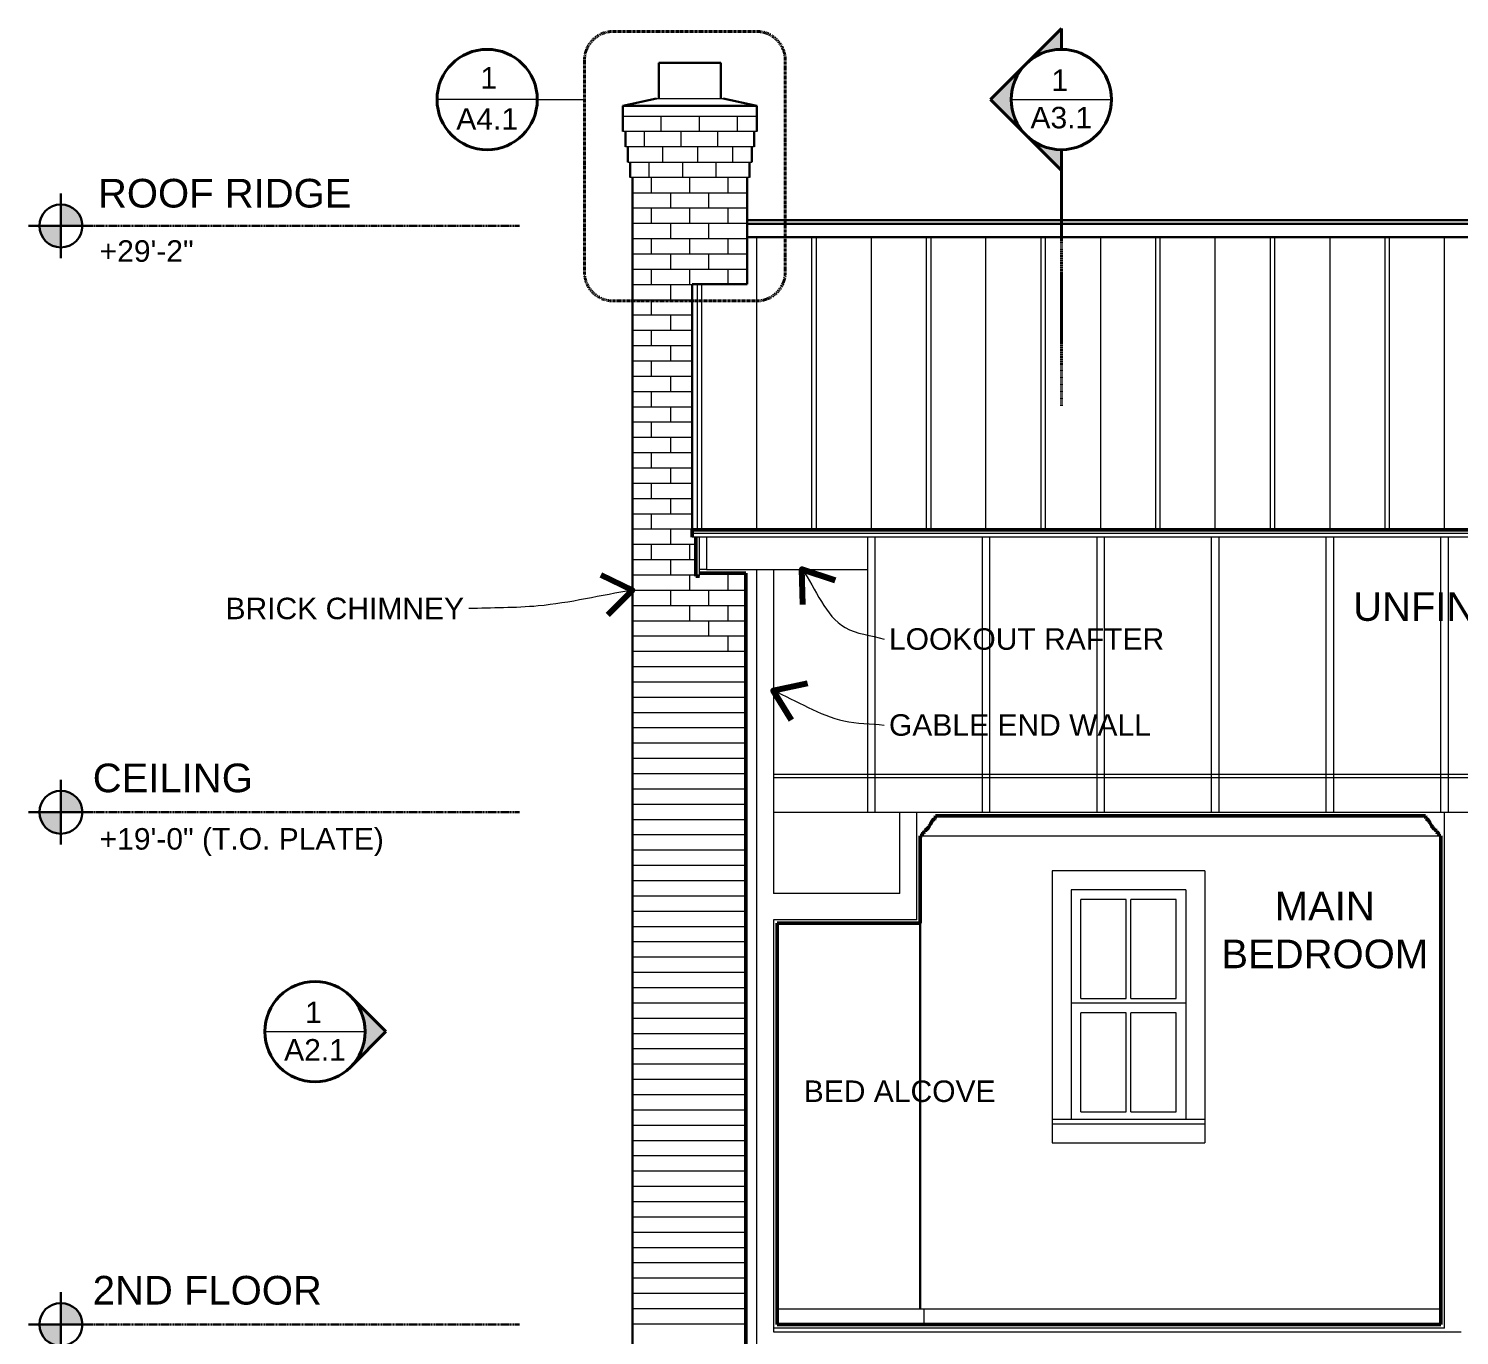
# Model space of a CAD drawing. Header units: inches. Extents: x -54 to 15382, y 469 to 41738.
# Drawn here: x 53.3 to 352.8, y 4488.9 to 4762.5 of the extents above; entities that cross this region are included whole.
import ezdxf

# ---------------------------------------------------------------- set-up
doc = ezdxf.new("R2010")
doc.units = ezdxf.units.IN
doc.header["$MEASUREMENT"] = 0
doc.linetypes.add('CENTER', pattern=[2, 1.25, -0.25, 0.25, -0.25])
doc.linetypes.add('DASHED2', pattern=[0.375, 0.25, -0.125])
doc.layers.get('0').update_dxf_attribs({"lineweight": 9})
for name, color, linetype, lineweight in [('1', 7, 'Continuous', 9), ('2', 7, 'Continuous', 18), ('3', 7, 'Continuous', 30), ('5', 7, 'Continuous', 50), ('A-LINK', 7, 'Continuous', 40), ('A-TEXTx', 7, 'Continuous', 18)]:
    doc.layers.add(name, color=color, linetype=linetype, lineweight=lineweight)
doc.styles.get("Standard").update_dxf_attribs({"font": 'arial.ttf'})
doc.dimstyles.get("Standard").update_dxf_attribs({"dimtxt": 3, "dimasz": 2, "dimexe": 0.03125, "dimexo": 0.0625, "dimgap": 0.03125, "dimtad": 0, "dimtoh": 1, "dimdec": 4, "dimlfac": 0.99985, "dimzin": 0, "dimdsep": 46, "dimlunit": 4, "dimtxsty": 'Standard', "dimblk": 'ARCHTICK', "dimblk1": 'ARCHTICK', "dimblk2": 'ARCHTICK', "dimcen": 0.09, "dimclrt": 256, "dimadec": 0, "dimazin": 0, "dimtfac": 1, "dimtdec": 4, "dimtofl": 0, "dimtmove": 0, "dimatfit": 3, "dimfxl": 1, "dimtolj": 1, "dimtzin": 0, "dimarcsym": 0})

# ---------------------------------------------------------------- blocks, each defined once
blk = doc.blocks.new('Point')
at = {"lineweight": 0, "ltscale": 0.1}
h = blk.add_hatch(color=256, dxfattribs=at)
h.dxf.hatch_style = 1
h.paths.add_polyline_path([(-3.2903, 4.1654, 0.414214), (-3.3528, 4.1029), (-3.2903, 4.1029)])
h.paths.add_polyline_path([(-3.2903, 4.1029), (-3.2903, 4.0404, 0.414214), (-3.2278, 4.1029)])
at = {"layer": '3', "ltscale": 0.1}
for q in [(-3.2903, 4.1966), (-3.384, 4.1029), (-3.1965, 4.1029), (-3.2903, 4.0091)]:
    blk.add_line((-3.2903, 4.1029), q, dxfattribs=at)
blk.add_circle((-3.2903, 4.1029), 0.0625, dxfattribs=at)
blk = doc.blocks.new('Section Callout')
at = {"layer": 'A-LINK', "ltscale": 0.1}
h = blk.add_hatch(color=256, dxfattribs=at)
h.paths.add_polyline_path([(1891.06, 7392.5), (1883.64, 7385.08), (1891.06, 7377.65, -0.198912), (1887.98, 7385.08, -0.198912)])
h.paths.add_polyline_path([(1898.48, 7399.92), (1891.06, 7392.5, -0.198912), (1898.48, 7395.58)])
h.paths.add_polyline_path([(1891.06, 7377.65), (1898.48, 7370.23), (1898.48, 7374.58, -0.198912)])
for p, q in [((1883.64, 7385.08), (1898.48, 7399.92)), ((1898.48, 7399.92), (1898.48, 7395.58)), ((1883.64, 7385.08), (1898.48, 7370.23)), ((1898.48, 7374.58), (1898.48, 7370.23)), ((1898.48, 7370.23), (1898.48, 7355.49))]:
    blk.add_line(p, q, dxfattribs=at)
blk.add_circle((1898.48, 7385.08), 10.5, dxfattribs=at)
blk = doc.blocks.new('Elevation Callout - 1')
at = {"layer": 'A-LINK', "ltscale": 0.1}
blk.add_hatch(color=256, dxfattribs=at).paths.add_polyline_path([(2031.59, 7377.65), (2039.01, 7370.23), (2046.43, 7377.65, -0.198912), (2039.01, 7374.58, -0.198912)])
for q in [(2031.59, 7377.65), (2046.43, 7377.65)]:
    blk.add_line((2039.01, 7370.23), q, dxfattribs=at)
blk.add_circle((2039.01, 7385.08), 10.5, dxfattribs=at)
blk = doc.blocks.new('_ArchTick')
at = {"color": 0, "linetype": 'ByBlock', "lineweight": 0, "const_width": 0.15}
blk.add_lwpolyline([(-0.5, -0.5), (0.5, 0.5)], dxfattribs=at)
blk = doc.blocks.new('Detail Callout')
at = {"layer": '2', "ltscale": 0.1}
blk.add_line((240.24, 5822.29), (219.24, 5822.29), dxfattribs=at)
at = {"layer": 'A-LINK', "ltscale": 0.1}
blk.add_circle((229.74, 5822.29), 10.5, dxfattribs=at)

msp = doc.modelspace()

# ---------------------------------------------------------------- linework, layer by layer
at = {"layer": '1'}
for p, q in [((603.195306, 4656.7749983), (192.195306, 4656.7749983)), ((603.195306, 4656.0249983), (192.195306, 4656.0249983)), ((193.6952843, 4647.8754878), (193.6952942, 4656.0249983)), ((195.195284, 4656.0249983), (195.195284, 4649.2468092)), ((228.945284, 4598.4343083), (228.945284, 4656.0249983)), ((230.445284, 4656.0249983), (230.445284, 4598.4343083)), ((252.945284, 4598.4343083), (252.945284, 4656.0249983)), ((254.445284, 4656.0249983), (254.445284, 4598.4343083)), ((276.945284, 4598.4343083), (276.945284, 4656.0249983)), ((278.445284, 4656.0249983), (278.445284, 4598.4343083)), ((300.945284, 4598.4343083), (300.945284, 4656.0249983)), ((302.445284, 4656.0249983), (302.445284, 4598.4343083)), ((324.945284, 4598.4343083), (324.945284, 4656.0249983)), ((326.445284, 4656.0249983), (326.445284, 4598.4343083)), ((348.945284, 4598.4343083), (348.945284, 4656.0249983)), ((350.445284, 4656.0249983), (350.445284, 4598.4343083)), ((195.195284, 4649.2468092), (193.6952941, 4649.2468058)), ((195.195284, 4649.2468092), (209.195284, 4649.2468081)), ((205.695284, 4356.9343083), (205.695284, 4649.2468084)), ((209.1811959, 4649.246808), (228.945284, 4649.2468064)), ((209.195284, 4649.2468081), (209.195284, 4581.4343083)), ((209.195284, 4606.4343083), (586.195284, 4606.4343083)), ((209.195284, 4605.6843083), (586.195284, 4605.6843083)), ((209.195284, 4598.4343083), (586.195284, 4598.4343083)), ((235.695284, 4581.4343083), (235.695284, 4598.4343083)), ((239.195284, 4575.9343083), (239.195284, 4598.4343083)), ((349.695284, 4490.4343083), (349.695284, 4598.4343083)), ((267.5447062, 4586.1823723), (267.5447502, 4529.1843295)), ((299.5446914, 4586.1743951), (267.5447062, 4586.1823723)), ((299.5446914, 4586.1743951), (299.5446914, 4529.1843295)), ((235.695284, 4581.4343083), (209.195284, 4581.4343083)), ((273.5446914, 4559.4291627), (273.5446914, 4580.1791627)), ((283.0446914, 4580.1791627), (273.5446914, 4580.1791627)), ((283.0446914, 4559.4291627), (283.0446914, 4580.1791627)), ((284.0446914, 4559.4291627), (284.0446914, 4580.1791627)), ((293.5446914, 4580.1791627), (284.0446914, 4580.1791627)), ((293.5446914, 4559.4291627), (293.5446914, 4580.1791627)), ((239.195284, 4575.9343083), (209.195284, 4575.9343083)), ((209.195284, 4575.9343083), (209.195284, 4489.6843083)), ((273.5446914, 4559.4291627), (283.0446914, 4559.4291627)), ((284.0446914, 4559.4291627), (293.5446914, 4559.4291627)), ((283.0446914, 4556.4291627), (273.5446914, 4556.4291627)), ((273.5446914, 4535.6791627), (273.5446914, 4556.4291627)), ((283.0446914, 4535.6791627), (283.0446914, 4556.4291627)), ((293.5446914, 4556.4291627), (284.0446914, 4556.4291627)), ((284.0446914, 4535.6791627), (284.0446914, 4556.4291627)), ((293.5446914, 4535.6791627), (293.5446914, 4556.4291627)), ((273.5446914, 4535.6791627), (283.0446914, 4535.6791627)), ((284.0446914, 4535.6791627), (293.5446914, 4535.6791627)), ((267.5447471, 4533.1843295), (299.5446914, 4533.1843295)), ((267.5447502, 4529.1843295), (299.5446914, 4529.1843295)), ((348.945284, 4494.4274193), (240.695284, 4494.4274193)), ((349.695284, 4490.4343083), (209.195284, 4490.4343083)), ((209.195284, 4489.6843083), (353.195284, 4489.6843083))]:
    msp.add_line(p, q, dxfattribs=at)
at = {"layer": '1', "ltscale": 0.25}
for p, q in [((240.3168019, 4593.5132422), (348.5737662, 4593.5132422)), ((239.945284, 4494.4274193), (209.945284, 4494.4274193))]:
    msp.add_line(p, q, dxfattribs=at)
at = {"layer": '2', "ltscale": 0.1}
for p, q in [((159.7583297, 4747.6305594), (169.6430336, 4747.6305594)), ((258.9849509, 4747.6305594), (279.9849509, 4747.6305594)), ((102.7202194, 4552.4991745), (123.7202195, 4552.4991745))]:
    msp.add_line(p, q, dxfattribs=at)
at = {"layer": '2'}
for p, q in [((184.695284, 4747.8402974), (198.695284, 4747.8402974)), ((177.695284, 4744.1343083), (205.695284, 4744.1343083)), ((185.695284, 4740.9343083), (185.695284, 4744.1343083)), ((193.695284, 4740.9343083), (193.695284, 4744.1343083)), ((201.695284, 4740.9343083), (201.695284, 4744.1343083)), ((205.695284, 4740.9343083), (177.695284, 4740.9343083)), ((182.195284, 4737.7343083), (182.195284, 4740.9343083)), ((189.8619507, 4737.7343083), (189.8619507, 4740.9343083)), ((197.5286174, 4737.7343083), (197.5286174, 4740.9343083)), ((205.195284, 4737.7343083), (178.195284, 4737.7343083)), ((186.0286174, 4734.5343083), (186.0286174, 4737.7343083)), ((193.3619507, 4734.5343083), (193.3619507, 4737.7343083)), ((200.695284, 4734.5343083), (200.695284, 4737.7343083)), ((178.695284, 4734.5343083), (204.695284, 4734.5343083)), ((183.195284, 4731.3343083), (183.195284, 4734.5343083)), ((190.195284, 4731.3343083), (190.195284, 4734.5343083)), ((197.195284, 4731.3343083), (197.195284, 4734.5343083)), ((204.195284, 4731.3343083), (179.195284, 4731.3343083)), ((183.695284, 4728.1343083), (183.695284, 4731.3343083)), ((191.695284, 4728.1343083), (191.695284, 4731.3343083)), ((199.695284, 4728.1343083), (199.695284, 4731.3343083)), ((179.695284, 4728.1343083), (203.695284, 4728.1343083)), ((187.695284, 4724.9343083), (187.695284, 4728.1343083)), ((195.695284, 4724.9343083), (195.695284, 4728.1343083)), ((179.695284, 4724.9343083), (203.695284, 4724.9343083)), ((183.695284, 4721.7343083), (183.695284, 4724.9343083)), ((191.695284, 4721.7343083), (191.695284, 4724.9343083)), ((199.695284, 4721.7343083), (199.695284, 4724.9343083)), ((179.695284, 4721.7343083), (203.695284, 4721.7343083)), ((187.695284, 4718.5343083), (187.695284, 4721.7343083)), ((195.695284, 4718.5343083), (195.695284, 4721.7343083)), ((179.695284, 4718.5343083), (203.695284, 4718.5343083)), ((183.695284, 4715.3343083), (183.695284, 4718.5343083)), ((191.695284, 4715.3343083), (191.695284, 4718.5343083)), ((199.695284, 4715.3343083), (199.695284, 4718.5343083)), ((205.695306, 4657.5249983), (205.695306, 4718.7880848)), ((217.195306, 4718.7880848), (217.195306, 4657.5249983)), ((218.195306, 4657.5249983), (218.195306, 4718.7880848)), ((229.695306, 4718.7880848), (229.695306, 4657.5249983)), ((241.195306, 4718.7880848), (241.195306, 4657.5249983)), ((242.195306, 4657.5249983), (242.195306, 4718.7880848)), ((253.695306, 4657.5249983), (253.695306, 4718.7880848)), ((265.195306, 4718.7880848), (265.195306, 4657.5249983)), ((266.195306, 4657.5249983), (266.195306, 4718.7880848)), ((277.695306, 4718.7880848), (277.695306, 4657.5249983)), ((289.195306, 4718.7880848), (289.195306, 4657.5249983)), ((290.195306, 4657.5249983), (290.195306, 4718.7880848)), ((301.695306, 4657.5249983), (301.695306, 4718.7880848)), ((313.195306, 4718.7880848), (313.195306, 4657.5249983)), ((314.195306, 4657.5249983), (314.195306, 4718.7880848)), ((325.695306, 4718.7880848), (325.695306, 4657.5249983)), ((337.195306, 4718.7880848), (337.195306, 4657.5249983)), ((338.195306, 4657.5249983), (338.195306, 4718.7880848)), ((349.695306, 4657.5249983), (349.695306, 4718.7880848)), ((179.695284, 4715.3343083), (203.695284, 4715.3343083)), ((187.695284, 4712.1343083), (187.695284, 4715.3343083)), ((195.695284, 4712.1343083), (195.695284, 4715.3343083)), ((179.695284, 4712.1343083), (203.695284, 4712.1343083)), ((183.695284, 4708.9343083), (183.695284, 4712.1343083)), ((191.695284, 4708.9343083), (191.695284, 4712.1343083)), ((199.695284, 4708.9942565), (199.695284, 4712.1343083)), ((179.695284, 4708.9343083), (192.195306, 4708.9343083)), ((187.695284, 4705.7343083), (187.695284, 4708.9343083)), ((193.195306, 4708.9942565), (193.195306, 4657.5249983)), ((194.195306, 4657.5249983), (194.195306, 4708.9942565)), ((179.695284, 4705.7343083), (192.195306, 4705.7343083)), ((183.695284, 4702.5343083), (183.695284, 4705.7343083)), ((179.695284, 4702.5343083), (192.195306, 4702.5343083)), ((187.695284, 4699.3343083), (187.695284, 4702.5343083)), ((179.695284, 4699.3343083), (192.195306, 4699.3343083)), ((183.695284, 4696.1343083), (183.695284, 4699.3343083)), ((179.695284, 4696.1343083), (192.195306, 4696.1343083)), ((187.695284, 4692.9343083), (187.695284, 4696.1343083)), ((179.695284, 4692.9343083), (192.195306, 4692.9343083)), ((183.695284, 4689.7343083), (183.695284, 4692.9343083)), ((179.695284, 4689.7343083), (192.195306, 4689.7343083)), ((187.695284, 4686.5343083), (187.695284, 4689.7343083)), ((179.695284, 4686.5343083), (192.195306, 4686.5343083)), ((183.695284, 4683.3343083), (183.695284, 4686.5343083)), ((179.695284, 4683.3343083), (192.195306, 4683.3343083)), ((187.695284, 4680.1343083), (187.695284, 4683.3343083)), ((179.695284, 4680.1343083), (192.195306, 4680.1343083)), ((183.695284, 4676.9343083), (183.695284, 4680.1343083)), ((179.695284, 4676.9343083), (192.195306, 4676.9343083)), ((187.695284, 4673.7343083), (187.695284, 4676.9343083)), ((179.695284, 4673.7343083), (192.195306, 4673.7343083)), ((183.695284, 4670.5343083), (183.695284, 4673.7343083)), ((179.695284, 4670.5343083), (192.195306, 4670.5343083)), ((187.695284, 4667.3343083), (187.695284, 4670.5343083)), ((179.695284, 4667.3343083), (192.195306, 4667.3343083)), ((183.695284, 4664.1343083), (183.695284, 4667.3343083)), ((179.695284, 4664.1343083), (192.195306, 4664.1343083)), ((187.695284, 4660.9343083), (187.695284, 4664.1343083)), ((179.695284, 4660.9343083), (192.195306, 4660.9343083)), ((183.695284, 4657.7343083), (183.695284, 4660.9343083)), ((179.695284, 4657.7343083), (192.195306, 4657.7343083)), ((187.695284, 4654.5343083), (187.695284, 4657.7343083)), ((179.695284, 4654.5343083), (192.9452848, 4654.5343083)), ((183.695284, 4651.3343083), (183.695284, 4654.5343083)), ((191.695284, 4651.3343083), (191.695284, 4654.5343083)), ((179.695284, 4651.3343083), (192.9452848, 4651.3343083)), ((187.695284, 4648.1343083), (187.695284, 4651.3343083)), ((179.695284, 4648.1343083), (192.9452848, 4648.1343083)), ((191.695284, 4644.9343083), (191.695284, 4648.1343083)), ((199.695284, 4644.9343083), (199.6952841, 4648.4968096)), ((179.695284, 4644.9343083), (203.445284, 4644.9343083)), ((187.695284, 4641.7343083), (187.695284, 4644.9343083)), ((195.695284, 4641.7343083), (195.695284, 4644.9343083)), ((179.695284, 4641.7343083), (203.445284, 4641.7343083)), ((191.695284, 4638.5343083), (191.695284, 4641.7343083)), ((199.695284, 4638.5343083), (199.695284, 4641.7343083)), ((179.695284, 4638.5343083), (203.445284, 4638.5343083)), ((195.695284, 4635.3343083), (195.695284, 4638.5343083)), ((179.695284, 4635.3343083), (203.445284, 4635.3343083)), ((199.695284, 4632.1343083), (199.695284, 4635.3343083)), ((179.695284, 4632.1343083), (203.445284, 4632.1343083)), ((179.695284, 4628.9343083), (203.445284, 4628.9343083)), ((179.695284, 4625.7343083), (203.445284, 4625.7343083)), ((179.695284, 4622.5343083), (203.445284, 4622.5343083)), ((179.695284, 4619.3343083), (203.445284, 4619.3343083)), ((179.695284, 4616.1343083), (203.445284, 4616.1343083)), ((179.695284, 4612.9343083), (203.445284, 4612.9343083)), ((179.695284, 4609.7343083), (203.445284, 4609.7343083)), ((179.695284, 4606.5343083), (203.445284, 4606.5343083)), ((179.695284, 4603.3343083), (203.445284, 4603.3343083)), ((179.695284, 4600.1343083), (203.445284, 4600.1343083)), ((179.695284, 4596.9343083), (203.445284, 4596.9343083)), ((179.695284, 4593.7343083), (203.445284, 4593.7343083)), ((179.695284, 4590.5343083), (203.445284, 4590.5343083)), ((179.695284, 4587.3343083), (203.445284, 4587.3343083)), ((179.695284, 4584.1343083), (203.445284, 4584.1343083)), ((179.695284, 4580.9343083), (203.445284, 4580.9343083)), ((295.5446914, 4582.1799968), (271.5446914, 4582.1786402)), ((271.5446914, 4582.1786402), (271.5446914, 4534.1843189)), ((295.5446914, 4582.1799968), (295.5446914, 4534.1842978)), ((179.695284, 4577.7343083), (203.445284, 4577.7343083)), ((179.695284, 4574.5343083), (203.445284, 4574.5343083)), ((179.695284, 4571.3343083), (203.445284, 4571.3343083)), ((179.695284, 4568.1343083), (203.445284, 4568.1343083)), ((179.695284, 4564.9343083), (203.445284, 4564.9343083)), ((179.695284, 4561.7343083), (203.445284, 4561.7343083)), ((179.695284, 4558.5343083), (203.445284, 4558.5343083)), ((295.5446495, 4558.4298305), (271.5446495, 4558.428495)), ((179.695284, 4555.3343083), (203.445284, 4555.3343083)), ((179.695284, 4552.1343083), (203.445284, 4552.1343083)), ((179.695284, 4548.9343083), (203.445284, 4548.9343083)), ((179.695284, 4545.7343083), (203.445284, 4545.7343083)), ((179.695284, 4542.5343083), (203.445284, 4542.5343083)), ((179.695284, 4539.3343083), (203.445284, 4539.3343083)), ((179.695284, 4536.1343083), (203.445284, 4536.1343083)), ((179.695284, 4532.9343083), (203.445284, 4532.9343083)), ((267.5447463, 4534.1843224), (299.5446914, 4534.1842942)), ((179.695284, 4529.7343083), (203.445284, 4529.7343083)), ((179.695284, 4526.5343083), (203.445284, 4526.5343083)), ((179.695284, 4523.3343083), (203.445284, 4523.3343083)), ((179.695284, 4520.1343083), (203.445284, 4520.1343083)), ((179.695284, 4516.9343083), (203.445284, 4516.9343083)), ((179.695284, 4513.7343083), (203.445284, 4513.7343083)), ((179.695284, 4510.5343083), (203.445284, 4510.5343083)), ((179.695284, 4507.3343083), (203.445284, 4507.3343083)), ((179.695284, 4504.1343083), (203.445284, 4504.1343083)), ((179.695284, 4500.9343083), (203.445284, 4500.9343083)), ((179.695284, 4497.7343083), (203.445284, 4497.7343083)), ((179.695284, 4494.5343083), (203.445284, 4494.5343083)), ((179.695284, 4491.3343083), (203.445284, 4491.3343083))]:
    msp.add_line(p, q, dxfattribs=at)
at = {"layer": '2', "ltscale": 0.25}
for q in [(239.945284, 4494.4274193), (240.695284, 4491.1843083)]:
    msp.add_line((240.695284, 4494.4274193), q, dxfattribs=at)
at = {"layer": '3'}
for p, q in [((185.195284, 4747.8402974), (185.195284, 4755.3165819)), ((185.195284, 4755.3165819), (198.195284, 4755.3165819)), ((198.195284, 4747.8402974), (198.195284, 4755.3165819)), ((184.695284, 4747.8402974), (177.695284, 4746.3402974)), ((177.695284, 4740.9343083), (177.695284, 4746.3402974)), ((177.695284, 4746.3402974), (205.695284, 4746.3402974)), ((198.695284, 4747.8402974), (205.695284, 4746.3402974)), ((205.695284, 4740.9343083), (205.695284, 4746.3402974)), ((178.195284, 4737.7343083), (178.195284, 4740.9343083)), ((205.195284, 4737.7343083), (205.195284, 4740.9343083)), ((178.695284, 4734.5343083), (178.695284, 4737.7343083)), ((204.695284, 4734.5343083), (204.695284, 4737.7343083)), ((179.195284, 4731.3343083), (179.195284, 4734.5343083)), ((204.195284, 4731.3343083), (204.195284, 4734.5343083)), ((179.695284, 4344.7343609), (179.695284, 4731.3343083)), ((203.695284, 4719.1858324), (203.695284, 4731.3343083)), ((603.195306, 4722.3678129), (203.695284, 4722.3678129)), ((603.195306, 4721.6178129), (203.695284, 4721.6178129)), ((203.695284, 4719.1858324), (203.695284, 4719.1416382)), ((203.695284, 4708.9942565), (203.695284, 4719.1416382)), ((603.195306, 4718.7880848), (203.695284, 4718.7880848)), ((203.695284, 4708.9942565), (192.195306, 4708.9942565)), ((192.195306, 4708.9942565), (192.195306, 4657.5249983))]:
    msp.add_line(p, q, dxfattribs=at)
at = {"layer": '3', "linetype": 'CENTER', "ltscale": 0.25}
for p, q in [((64.5000785, 4721.1843083), (156.0000785, 4721.1843083)), ((64.5000785, 4598.4343083), (156.0000785, 4598.4343083)), ((64.5000785, 4491.1843083), (156.0000785, 4491.1843083))]:
    msp.add_line(p, q, dxfattribs=at)
at = {"layer": '3', "ltscale": 0.25}
msp.add_line((239.945284, 4575.1843083), (239.945284, 4494.4274193), dxfattribs=at)
at = {"layer": '5'}
for p, q in [((603.195306, 4657.5249983), (192.195306, 4657.5249983)), ((192.195306, 4657.5249983), (192.195306, 4656.0249983)), ((192.9452848, 4647.8754878), (192.9452848, 4656.0249983)), ((193.6952843, 4647.8754878), (192.9452848, 4647.8754878)), ((193.6952851, 4648.496811), (203.445284, 4648.4968089)), ((203.445284, 4356.9343083), (203.445284, 4648.4968087)), ((243.1334976, 4597.6843083), (345.7570705, 4597.6843083)), ((239.945284, 4575.1843083), (239.945284, 4593.5132422)), ((348.945284, 4593.5132422), (348.945284, 4491.1843083)), ((209.945284, 4575.1843083), (209.945284, 4491.1843083)), ((239.945284, 4575.1843083), (209.945284, 4575.1843083)), ((348.945284, 4491.1843083), (209.945284, 4491.1843083))]:
    msp.add_line(p, q, dxfattribs=at)
at = {"layer": '5', "color": 7, "linetype": 'Continuous'}
for p, q in [((243.0805427, 4597.1285186), (243.1334976, 4597.6843083)), ((345.8100254, 4597.1285186), (345.7570705, 4597.6843083)), ((239.945284, 4593.5132422), (240.3168019, 4593.5132422)), ((240.9520584, 4594.342121), (240.9520584, 4594.6150609)), ((347.9385097, 4594.342121), (347.9385097, 4594.6150609)), ((348.945284, 4593.5132422), (348.5737662, 4593.5132422))]:
    msp.add_line(p, q, dxfattribs=at)
for points, knots in [([(240.9520584, 4594.6150609), (241.0807844, 4594.6976612), (241.2128984, 4594.7851562), (241.4020492, 4594.9438246), (241.5793291, 4595.1456216), (241.7309753, 4595.3756949), (241.8855973, 4595.6192681), (242.0389065, 4595.8773354), (242.1861072, 4596.1334894), (242.3185585, 4596.3750861), (242.4451486, 4596.5821139), (242.5774267, 4596.7519008), (242.7219592, 4596.8912352), (242.8805422, 4597.008223), (242.9935237, 4597.0769515), (243.0805427, 4597.1285186)], [0.02252924258, 0.02252924258, 0.02252924258, 0.02252924258, 0.0848948356, 0.16525381449, 0.24407818869, 0.32590546439, 0.41317453746, 0.50401511078, 0.5962486035, 0.67928693936, 0.75221584643, 0.81459891015, 0.872600463, 0.93247186799, 0.99170471556, 0.99170471556, 0.99170471556, 0.99170471556]), ([(347.9385097, 4594.6150609), (347.8097837, 4594.6976612), (347.6776697, 4594.7851562), (347.4885189, 4594.9438246), (347.311239, 4595.1456216), (347.1595928, 4595.3756949), (347.0049708, 4595.6192681), (346.8516616, 4595.8773354), (346.7044609, 4596.1334894), (346.5720096, 4596.3750861), (346.4454195, 4596.5821139), (346.3131414, 4596.7519008), (346.1686089, 4596.8912352), (346.0100259, 4597.008223), (345.8970444, 4597.0769515), (345.8100254, 4597.1285186)], [0.02252924258, 0.02252924258, 0.02252924258, 0.02252924258, 0.0848948356, 0.16525381449, 0.24407818869, 0.32590546439, 0.41317453746, 0.50401511078, 0.5962486035, 0.67928693936, 0.75221584643, 0.81459891015, 0.872600463, 0.93247186799, 0.99170471556, 0.99170471556, 0.99170471556, 0.99170471556]), ([(240.3168019, 4593.5132422), (240.3319944, 4593.6330524), (240.3504327, 4593.7547429), (240.4190403, 4593.9306785), (240.5232867, 4594.0809329), (240.6481994, 4594.1936738), (240.7670868, 4594.2678987), (240.8487574, 4594.3022637), (240.9520584, 4594.342121)], [0.04595771603, 0.04595771603, 0.04595771603, 0.04595771603, 0.20058811132, 0.3838219169, 0.55899294445, 0.69798130682, 0.84352384316, 0.94144460866, 0.94144460866, 0.94144460866, 0.94144460866]), ([(348.5737662, 4593.5132422), (348.5585737, 4593.6330524), (348.5401354, 4593.7547429), (348.4715278, 4593.9306785), (348.3672814, 4594.0809329), (348.2423687, 4594.1936738), (348.1234813, 4594.2678987), (348.0418107, 4594.3022637), (347.9385097, 4594.342121)], [0.04595771603, 0.04595771603, 0.04595771603, 0.04595771603, 0.20058811132, 0.3838219169, 0.55899294445, 0.69798130682, 0.84352384316, 0.94144460866, 0.94144460866, 0.94144460866, 0.94144460866])]:
    msp.add_open_spline(points, degree=3, knots=knots, dxfattribs=at)
at = {"layer": 'A-LINK', "linetype": 'CENTER', "ltscale": 0.15}
msp.add_line((269.4849509, 4683.4923327), (269.4849509, 4734.9026374), dxfattribs=at)
at = {"layer": 'A-LINK', "linetype": 'DASHED2', "ltscale": 0.5, "flags": 128}
msp.add_lwpolyline([(169.6430336, 4755.8936479), (169.6430336, 4711.4641716, 0.4142135624), (175.6430336, 4705.4641716), (205.6712373, 4705.4641716, 0.4142135624), (211.6712373, 4711.4641716), (211.6712373, 4755.8936479, 0.4142135624), (205.6712373, 4761.8936479), (175.6430336, 4761.8936479, 0.4142135624)], format="xyb", close=True, dxfattribs=at)

# ---------------------------------------------------------------- block references
at = {"ltscale": 0.1}
msp.add_blockref('Section Callout', (-1629, -2637.4450243), dxfattribs=at)
at = {"ltscale": 0.1, "xscale": -72, "yscale": 72, "zscale": 72}
for p in [(-176.8994305, 4425.776597), (-176.8994305, 4303.026597), (-176.8994305, 4195.776597)]:
    msp.add_blockref('Point', p, dxfattribs=at)
at = {"ltscale": 0.1, "rotation": 90}
msp.add_blockref('Elevation Callout - 1', (7498.2958028, 2513.4891434), dxfattribs=at)
at = {"layer": '2', "ltscale": 0.25}
msp.add_blockref('Detail Callout', (-80.4793266, -1074.6608421), dxfattribs=at)

# ---------------------------------------------------------------- texts
at = {"layer": 'A-LINK', "ltscale": 0.1, "attachment_point": 5}
for s, insert, char_height, width in [('1', (149.5684725, 4752.1739104), 4.5, 9.771161836), ('{1}', (269.1748078, 4751.6739104), 4.5, 9.771161836), ('{\\H0.75x;A4.1}', (149.2625871, 4743.5705952), 6, 9.85131083), ('{\\H0.75x;A3.1}', (269.4806931, 4743.8205952), 6, 9.85131083), ('{1}', (112.9100761, 4556.5425255), 4.5, 9.771161836), ('{\\H0.75x;A2.1}', (113.2159614, 4548.6892103), 6, 9.85131083)]:
    msp.add_mtext(s, dxfattribs=dict(at, insert=insert, char_height=char_height, width=width))
at = {"layer": 'A-TEXTx', "ltscale": 0.5}
for s, insert, char_height, width, attachment_point in [('{ROOF RIDGE }', (67.7704219, 4731.0243845), 6, 81.256520484, 1), ('{+29\'-2"}', (68.1251051, 4718.169605), 4.5, 81.256520484, 1), ('{UNFINISHED ATTIC}', (330.5697952, 4644.4994591), 6, 108.474840585, 1), ('{CEILING  }', (66.6764686, 4608.6136336), 6, 97.332351113, 1), ('{+19\'-0" (T.O. PLATE)}', (68.1251051, 4595.1057185), 4.5, 81.256520484, 1), ('{MAIN BEDROOM}', (324.6279108, 4581.7709692), 6, 58.972190114, 2), ('{2ND FLOOR  }', (66.6764686, 4501.3636336), 6, 97.332351113, 1)]:
    msp.add_mtext(s, dxfattribs=dict(at, insert=insert, char_height=char_height, width=width, attachment_point=attachment_point))
at = {"layer": 'A-TEXTx', "ltscale": 0.25, "char_height": 4.5}
for s, insert, attachment_point in [('{BRICK CHIMNEY}', (144.4177798, 4641.056982), 6), ('{LOOKOUT RAFTER}', (233.3857679, 4634.6628879), 4), ('{GABLE END WALL}', (233.3857679, 4616.6628879), 4)]:
    msp.add_mtext(s, dxfattribs=dict(at, insert=insert, attachment_point=attachment_point))
at = {"layer": 'A-TEXTx', "ltscale": 0.25, "insert": (255.7119585, 4539.9898197), "char_height": 4.5, "width": 45.201416998, "attachment_point": 6}
msp.add_mtext('{BED ALCOVE}', dxfattribs=at)

# ---------------------------------------------------------------- leaders
at = {"layer": 'A-TEXTx', "path_type": 1, "annotation_type": 0, "has_hookline": 1}
for points, hookline_direction, text_width in [([(179.7026767, 4644.9459537), (159.9442913, 4641.6102264), (145.4177798, 4641.056982)], 1, 49.4079127), ([(215.1624633, 4649.2988962), (224.1974766, 4637.0909262), (232.3857679, 4634.6628879)], 0, 57.1217599), ([(209.1293667, 4623.9459088), (223.9695911, 4617.5532156), (232.3857679, 4616.6628879)], 0, 54.2916098)]:
    msp.add_leader(points, dimstyle='Standard', override={"dimasz": 6, "dimgap": 1, "dimldrblk": 'Open90', "dimlwd": 65535}, dxfattribs=dict(at, hookline_direction=hookline_direction, text_width=text_width))

doc.saveas('drawing.dxf')
